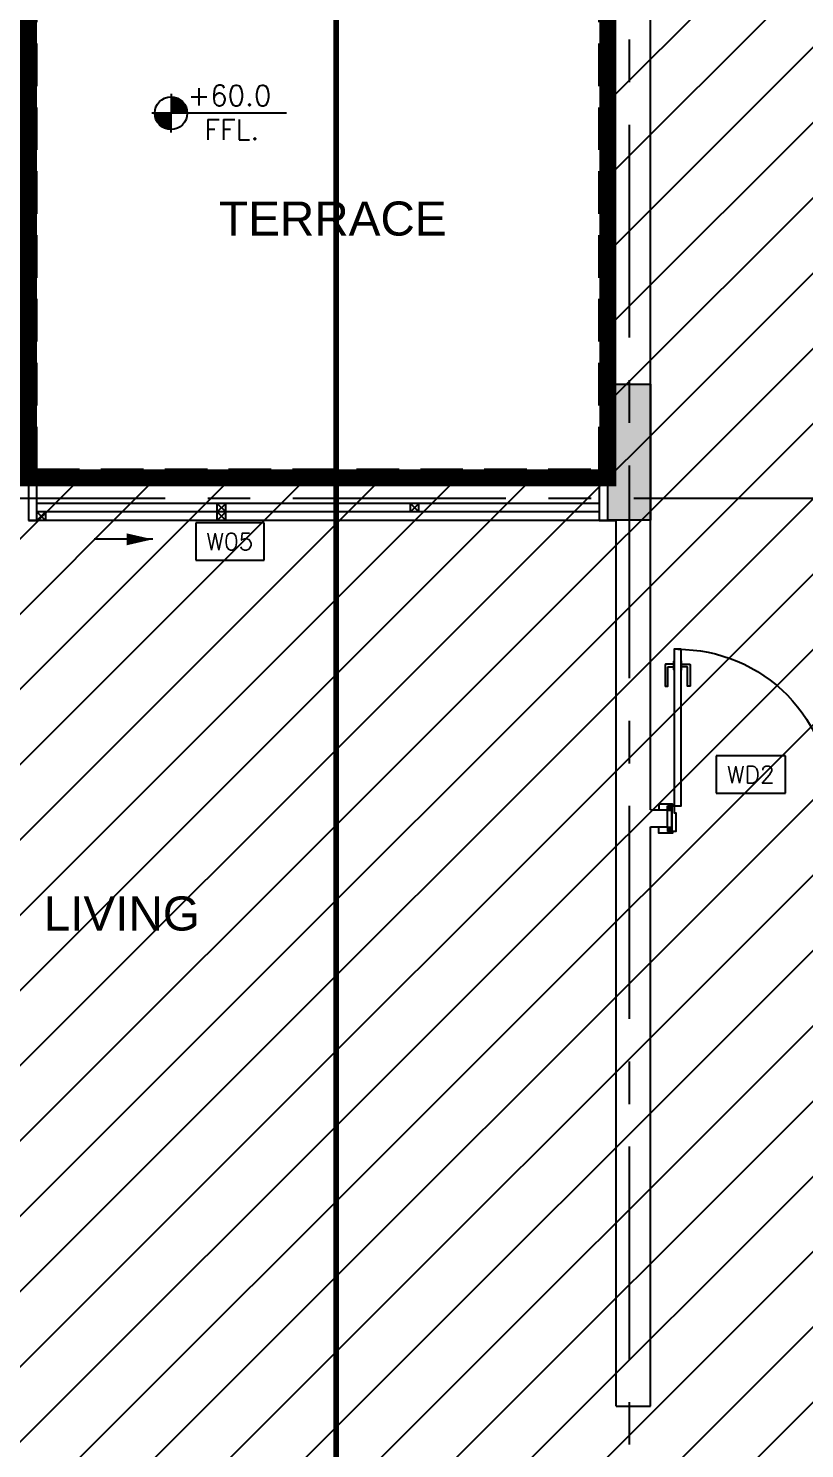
# Model space of a CAD drawing. Header units: centimetres. Extents: x -7408 to 35293, y -3951 to 3084.
# Drawn here: x -1325 to -870, y 1583 to 2417 of the extents above; entities that cross this region are included whole.
import ezdxf
from ezdxf.enums import TextEntityAlignment as Align

# ---------------------------------------------------------------- set-up
doc = ezdxf.new("R2010")
doc.units = ezdxf.units.CM
doc.header["$LTSCALE"] = 100
doc.header["$MEASUREMENT"] = 0
doc.header["$PDMODE"] = 35
doc.header["$PDSIZE"] = 2
for name, pattern in [('A0-01 FLOOR PLANS$0$HIDDEN', [0.375, 0.25, -0.125]), ('GRID$0$GRID$0$XREF GRID$0$GRIDS$0$CENTER', [2, 1.25, -0.25, 0.25, -0.25]), ('XREF CUTTING LINES$0$DASHDOT', [1, 0.5, -0.25, 0, -0.25])]:
    doc.linetypes.add(name, pattern=pattern)
for name, color, linetype in [('A0-01 FLOOR PLANS$0$ARROW INDICATOR', 4, 'Continuous'), ('A0-01 FLOOR PLANS$0$DOOR', 1, 'Continuous'), ('A0-01 FLOOR PLANS$0$HIDDEN -03', 8, 'A0-01 FLOOR PLANS$0$HIDDEN'), ('A0-01 FLOOR PLANS$0$LVL', 2, 'Continuous'), ('A0-01 FLOOR PLANS$0$TEXT', 3, 'Continuous'), ('A0-01 FLOOR PLANS$0$TEXT-SCHED', 3, 'Continuous'), ('A0-01 FLOOR PLANS$0$WALL-01', 7, 'Continuous'), ('A0-01 FLOOR PLANS$0$WINDOW', 1, 'Continuous'), ('DCCA-USABLE AREA', 10, 'Continuous'), ('GRID$0$XREF GRID', 11, 'GRID$0$GRID$0$XREF GRID$0$GRIDS$0$CENTER'), ('XREF CUTTING LINES$0$WALL SECT LINE', 6, 'XREF CUTTING LINES$0$DASHDOT'), ('XREF GF COL$0$COLUMN', 6, 'Continuous'), ('XREF GF COL$0$COLUMN HATCH', 201, 'Continuous')]:
    doc.layers.add(name, color=color, linetype=linetype)
doc.styles.add('A0-01 FLOOR PLANS$0$02-Ground$0$ATTRIBUTE', font='ROMANS.shx')
doc.styles.add('A0-01 FLOOR PLANS$0$A0-01 GROUND FLOOR PLAN - For Entry modification$0$ROMANS', font='romans')
doc.styles.add('A0-01 FLOOR PLANS$0$ART-PS-1', font='arial.ttf', dxfattribs={"height": 20})
doc.styles.add('A0-01 FLOOR PLANS$0$GRIDS$0$20', font='romans.shx')
doc.dimstyles.new('A0-01 FLOOR PLANS$0$A0-01 GROUND FLOOR PLAN - For Entry modification$0$text', dxfattribs={"dimtxt": 18, "dimasz": 10, "dimexe": 10, "dimexo": 10, "dimgap": -6, "dimtad": 1, "dimtih": 1, "dimtoh": 1, "dimdec": 0, "dimdsep": 46, "dimtxsty": 'A0-01 FLOOR PLANS$0$A0-01 GROUND FLOOR PLAN - For Entry modification$0$ROMANS', "dimblk1": 'A0-01 FLOOR PLANS$0$A0-01 GROUND FLOOR PLAN - For Entry modification$0$_ARCHTICK', "dimblk2": 'A0-01 FLOOR PLANS$0$A0-01 GROUND FLOOR PLAN - For Entry modification$0$_ARCHTICK', "dimsah": 1, "dimcen": 25, "dimdle": 10, "dimse1": 1, "dimse2": 1, "dimsd1": 1, "dimsd2": 1, "dimclrd": 1, "dimclre": 1, "dimclrt": 2, "dimadec": 0, "dimazin": 0, "dimtfac": 1, "dimtdec": 0, "dimtmove": 2, "dimatfit": 3, "dimldrblk": 'A0-01 FLOOR PLANS$0$A0-01 GROUND FLOOR PLAN - For Entry modification$0$_ARCHTICK', "dimfxl": 1, "dimtolj": 1, "dimtzin": 0, "dimarcsym": 0})

# ---------------------------------------------------------------- blocks, each defined once
blk = doc.blocks.new('A0-01 FLOOR PLANS$0$W01')
at = {"layer": 'A0-01 FLOOR PLANS$0$WINDOW'}
for p, q in [((-1210, 1985), (-1550, 1985)), ((-1215, 1970), (-1545, 1970)), ((-1439.17, 1960), (-1439.17, 1970)), ((-1434.17, 1970), (-1439.17, 1965)), ((-1439.17, 1970), (-1434.17, 1965)), ((-1434.17, 1960), (-1434.17, 1970)), ((-1325.83, 1965), (-1325.83, 1970)), ((-1320.83, 1970), (-1325.83, 1965)), ((-1325.83, 1970), (-1320.83, 1965)), ((-1320.83, 1965), (-1320.83, 1970)), ((-1210, 1960), (-1550, 1960)), ((-1439.17, 1965), (-1545, 1965)), ((-1540, 1965), (-1545, 1960)), ((-1545, 1965), (-1540, 1960)), ((-1540, 1965), (-1540, 1960)), ((-1434.17, 1965), (-1439.17, 1965)), ((-1434.17, 1965), (-1439.17, 1960)), ((-1439.17, 1965), (-1434.17, 1960)), ((-1325.83, 1965), (-1434.17, 1965)), ((-1320.83, 1965), (-1325.83, 1965)), ((-1215, 1965), (-1320.83, 1965))]:
    blk.add_line(p, q, dxfattribs=at)
for points in [[(-1550, 1960), (-1545, 1960), (-1545, 1985), (-1550, 1985)], [(-1215, 1960), (-1210, 1960), (-1210, 1985), (-1215, 1985)]]:
    blk.add_lwpolyline(points, close=True, dxfattribs=at)
blk = doc.blocks.new('XREF CUTTING LINES')
at = {"layer": 'XREF CUTTING LINES$0$WALL SECT LINE', "const_width": 3.32}
blk.add_lwpolyline([(-1068.92, 2787.39), (-1144.44, 2787.39), (-1144.44, 485.87)], dxfattribs=at)
blk = doc.blocks.new('XREF GF COL')
at = {"layer": 'XREF GF COL$0$COLUMN HATCH'}
blk.add_hatch(color=256, dxfattribs=at).paths.add_polyline_path([(-11269.7, 2208.07), (-11294.7, 2208.07), (-11294.7, 2128.07), (-11269.7, 2128.07)])
at = {"layer": 'XREF GF COL$0$COLUMN'}
blk.add_lwpolyline([(-11294.7, 2208.07), (-11269.7, 2208.07), (-11269.7, 2128.07), (-11294.7, 2128.07)], close=True, dxfattribs=at)
blk = doc.blocks.new('GRID')
at = {"layer": 'GRID$0$XREF GRID'}
for p, q in [((-972.5, 2960.33, 0), (-972.5, 522.76)), ((-1969.8, 2140.98), (-230.24, 2140.98))]:
    blk.add_line(p, q, dxfattribs=at)
blk = doc.blocks.new('*D572')
at = {"layer": 'A0-01 FLOOR PLANS$0$TEXT-SCHED', "color": 1, "lineweight": -2, "transparency": 16777216}
for p, q in [((-880.76, 1989.77), (-921.33, 1989.77)), ((-921.33, 1989.77), (-921.33, 1967.77)), ((-880.76, 1967.77), (-880.76, 1989.77)), ((-921.33, 1967.77), (-880.76, 1967.77))]:
    blk.add_line(p, q, dxfattribs=at)
at = {"layer": 'Defpoints', "color": 0, "transparency": 16777216}
blk.add_point((-901.05, 1978.77), dxfattribs=at)
blk.add_point((-901.05, 1978.77), dxfattribs=at)
blk.add_point((-901.05, 1978.77), dxfattribs=at)
at = {"layer": 'A0-01 FLOOR PLANS$0$TEXT-SCHED', "color": 2, "transparency": 16777216, "insert": (-901.05, 1978.77), "char_height": 8, "width": 47.1429, "attachment_point": 5, "style": 'A0-01 FLOOR PLANS$0$A0-01 GROUND FLOOR PLAN - For Entry modification$0$ROMANS'}
blk.add_mtext('\\A1;{\\H1.25x;WD2}', dxfattribs=at)
blk = doc.blocks.new('A0-01 FLOOR PLANS$0$A0-01 GROUND FLOOR PLAN - For Entry modification$0$_ARCHTICK')
at = {"color": 0, "linetype": 'ByBlock', "const_width": 0.15}
blk.add_lwpolyline([(-0.5, -0.5), (0.5, 0.5)], dxfattribs=at)
blk = doc.blocks.new('A0-01 FLOOR PLANS$0$02-Ground$0$A$C4F2068BA')
for p, q in [((0.4, 0.637), (0.4, 0.163)), ((1.816, 0.4), (0.163, 0.4))]:
    blk.add_line(p, q)
at = {"color": 8, "const_width": 0.2}
for points in [[(0.4, 0.5, -0.414214), (0.5, 0.4, -0.414214)], [(0.4, 0.3, -0.414214), (0.3, 0.4, -0.414214)]]:
    blk.add_lwpolyline(points, format="xyb", dxfattribs=at)
blk.add_circle((0.4, 0.4), 0.2)
blk = doc.blocks.new('A0-01 FLOOR PLANS$0$02-Ground$0$123')
at = {"ltscale": 0.1}
blk.add_blockref('A0-01 FLOOR PLANS$0$02-Ground$0$A$C4F2068BA', (-0.4, -0.4), dxfattribs=at)
blk = doc.blocks.new('A0-01 FLOOR PLANS$0$02-Ground$0$LEVEL- PLAN')
at = {"layer": 'A0-01 FLOOR PLANS$0$LVL', "ltscale": 0.1}
blk.add_blockref('A0-01 FLOOR PLANS$0$02-Ground$0$123', (0, 0), dxfattribs=at)
at = {"layer": 'A0-01 FLOOR PLANS$0$LVL', "ltscale": 0.1, "style": 'A0-01 FLOOR PLANS$0$02-Ground$0$ATTRIBUTE', "width": 0.8, "flags": 4}
blk.add_attdef('%%P0.00', (0.203, 0.093), '', height=0.25, dxfattribs=at)
blk.add_attdef('LVL', text='', height=0.25, dxfattribs=at).set_placement((0.745, -0.327), align=Align.CENTER)
blk = doc.blocks.new('A0-01 FLOOR PLANS$0$A$C1f89f3c6')
at = {"layer": 'A0-01 FLOOR PLANS$0$ARROW INDICATOR'}
blk.add_lwpolyline([(0, -17.19), (0, 17.19)], dxfattribs=at)
blk.add_lwpolyline([(0, -17.19), (0, 17.19)], dxfattribs=at)
blk.add_lwpolyline([(0, -1.94, 7, 0, 0), (0, -17.19, 0, 0, 0)], format="xyseb", dxfattribs=at)
blk = doc.blocks.new('*D689')
at = {"layer": 'A0-01 FLOOR PLANS$0$TEXT-SCHED', "color": 1, "lineweight": -2, "transparency": 16777216}
for p, q in [((-1186.74, 2126.58), (-1226.84, 2126.58)), ((-1226.84, 2126.58), (-1226.84, 2104.58)), ((-1186.74, 2104.58), (-1186.74, 2126.58)), ((-1226.84, 2104.58), (-1186.74, 2104.58))]:
    blk.add_line(p, q, dxfattribs=at)
at = {"layer": 'Defpoints', "color": 0, "transparency": 16777216}
blk.add_point((-1206.79, 2115.58), dxfattribs=at)
blk.add_point((-1206.79, 2115.58), dxfattribs=at)
blk.add_point((-1206.79, 2115.58), dxfattribs=at)
at = {"layer": 'A0-01 FLOOR PLANS$0$TEXT-SCHED', "color": 2, "transparency": 16777216, "insert": (-1206.79, 2115.58), "char_height": 8, "width": 47.1429, "attachment_point": 5, "style": 'A0-01 FLOOR PLANS$0$A0-01 GROUND FLOOR PLAN - For Entry modification$0$ROMANS'}
blk.add_mtext('\\A1;{\\H1.25x;W05}', dxfattribs=at)
blk = doc.blocks.new('A0-01 FLOOR PLANS$0$DOOR 25CM')
at = {"layer": 'A0-01 FLOOR PLANS$0$DOOR'}
blk.add_lwpolyline([(-4739.05, 1353.5), (-4735.05, 1353.5), (-4735.05, 1261.5), (-4739.05, 1261.5)], close=True, dxfattribs=at)
for points in [[(-4739.35, 1344.8), (-4743.85, 1344.8, 0.414214), (-4744.35, 1344.3), (-4744.35, 1332, 0.414214), (-4744.15, 1331.8), (-4742.95, 1331.8, 0.414214), (-4742.75, 1332), (-4742.75, 1343, -0.414214), (-4742.55, 1343.2), (-4739.35, 1343.2)], [(-4734.75, 1344.8), (-4730.26, 1344.8, -0.414214), (-4729.76, 1344.3), (-4729.76, 1332, -0.414214), (-4729.96, 1331.8), (-4731.16, 1331.8, -0.414214), (-4731.36, 1332), (-4731.36, 1343, 0.414214), (-4731.56, 1343.2), (-4734.75, 1343.2)]]:
    blk.add_lwpolyline(points, format="xyb", dxfattribs=at)
for points in [[(-4739.05, 1341.5), (-4739.35, 1341.5), (-4739.35, 1346.5), (-4739.05, 1346.5)], [(-4735.05, 1341.5), (-4734.75, 1341.5), (-4734.75, 1346.5), (-4735.05, 1346.5)]]:
    blk.add_lwpolyline(points, dxfattribs=at)
blk.add_arc((-4737.11, 1263.56), 89.94, 89.96037, 181.31279, dxfattribs=at)
blk = doc.blocks.new('A0-01 FLOOR PLANS$0$90-10')
at = {"layer": 'A0-01 FLOOR PLANS$0$DOOR', "linetype": 'Continuous'}
for p, q in [((9747.9, -4467.93), (9747.9, -4470.43)), ((9857.88, -4467.93), (9857.88, -4470.43)), ((9747.9, -4482.93), (9747.9, -4480.43)), ((9755.4, -4482.93), (9755.4, -4480.43)), ((9850.38, -4482.93), (9850.38, -4480.43)), ((9857.88, -4482.93), (9857.88, -4480.43))]:
    blk.add_line(p, q, dxfattribs=at)
at = {"layer": 'A0-01 FLOOR PLANS$0$DOOR'}
for p, q in [((9752.9, -4470.43), (9752.9, -4467.93)), ((9752.9, -4467.93), (9755.4, -4467.93)), ((9755.4, -4467.93), (9752.9, -4470.43)), ((9755.4, -4470.43), (9752.9, -4467.93)), ((9852.88, -4467.93), (9850.38, -4467.93)), ((9850.38, -4467.93), (9852.88, -4470.43)), ((9850.38, -4470.43), (9852.88, -4467.93)), ((9852.88, -4470.43), (9852.88, -4467.93)), ((9752.9, -4470.43), (9755.4, -4470.43)), ((9852.88, -4470.43), (9850.38, -4470.43)), ((9752.9, -4480.43), (9752.9, -4482.93)), ((9755.4, -4482.93), (9752.9, -4480.43)), ((9755.4, -4480.43), (9752.9, -4482.93)), ((9752.9, -4480.43), (9755.4, -4480.43)), ((9752.9, -4482.93), (9755.4, -4482.93)), ((9850.38, -4482.93), (9852.88, -4480.43)), ((9850.38, -4480.43), (9852.88, -4482.93)), ((9852.88, -4480.43), (9850.38, -4480.43)), ((9852.88, -4482.93), (9850.38, -4482.93)), ((9852.88, -4480.43), (9852.88, -4482.93))]:
    blk.add_line(p, q, dxfattribs=at)
for points in [[(9755.9, -4467.93), (9755.9, -4466.93), (9747.9, -4466.93), (9747.9, -4467.93)], [(9755.4, -4467.93), (9755.4, -4482.93)], [(9755.4, -4467.93), (9756.9, -4467.93), (9756.9, -4471.93), (9757.9, -4471.93), (9757.9, -4482.93), (9755.4, -4482.93), (9755.4, -4467.93)], [(9850.38, -4467.93), (9848.88, -4467.93), (9848.88, -4471.93), (9847.88, -4471.93), (9847.88, -4482.93), (9850.38, -4482.93), (9850.38, -4467.93)], [(9849.88, -4467.93), (9849.88, -4466.93), (9857.88, -4466.93), (9857.88, -4467.93)], [(9850.38, -4467.93), (9850.38, -4482.93)], [(9755.9, -4482.93), (9755.9, -4483.93), (9747.9, -4483.93), (9747.9, -4482.93)], [(9849.88, -4482.93), (9849.88, -4483.93), (9857.88, -4483.93), (9857.88, -4482.93)]]:
    blk.add_lwpolyline(points, dxfattribs=at)
at = {"layer": 'A0-01 FLOOR PLANS$0$DOOR', "linetype": 'Continuous', "xscale": -1}
blk.add_blockref('A0-01 FLOOR PLANS$0$DOOR 25CM', (5021.85, -5729.43), dxfattribs=at)
blk = doc.blocks.new('A0-01 FLOOR PLANS')
at = {"layer": 'A0-01 FLOOR PLANS$0$HIDDEN -03'}
for p, q in [((-1320, 2158), (-1320, 2713)), ((-990, 2158), (-990, 2648)), ((-1320, 2158), (-990, 2158))]:
    blk.add_line(p, q, dxfattribs=at)
at = {"layer": 'A0-01 FLOOR PLANS$0$WALL-01'}
for p, q in [((-985, 2128), (-985, 2643)), ((-960, 1958), (-960, 2618)), ((-985, 2128), (-980, 2128)), ((-980, 1608), (-980, 2128)), ((-960, 1958), (-950, 1958)), ((-950, 1948), (-950, 1958)), ((-960, 1948), (-950, 1948)), ((-960, 1608), (-960, 1948)), ((-980, 1608), (-960, 1608))]:
    blk.add_line(p, q, dxfattribs=at)
at = {"layer": 'A0-01 FLOOR PLANS$0$DOOR'}
blk.add_blockref('A0-01 FLOOR PLANS$0$90-10', (-10702.9, 6428.27), dxfattribs=at)
at = {"layer": 'A0-01 FLOOR PLANS$0$LVL'}
ref = blk.add_blockref('A0-01 FLOOR PLANS$0$02-Ground$0$LEVEL- PLAN', (-1241.33, 2367.1), dxfattribs=dict(at, xscale=47.80922768457422, yscale=47.80922768457422, zscale=47.80922768457422, rotation=359.9470003599919))
ref.add_attrib('%%P0.00', '+60.0', (-1231.63, 2371.52), dxfattribs={"layer": '0', "ltscale": 0.1, "height": 11.952, "rotation": 359.947, "style": 'A0-01 FLOOR PLANS$0$GRIDS$0$20'})
ref.add_attrib('LVL', 'FFL.', dxfattribs={"layer": '0', "ltscale": 0.1, "height": 11.952, "rotation": 359.947, "style": 'A0-01 FLOOR PLANS$0$GRIDS$0$20'}).set_placement((-1205.72, 2351.42), align=Align.CENTER)
at = {"layer": 'A0-01 FLOOR PLANS$0$WALL-01'}
blk.add_blockref('GRID', (0, 0), dxfattribs=at)
at = {"layer": 'A0-01 FLOOR PLANS$0$WALL-01', "color": 3, "xscale": -1.000000000000005, "rotation": 90}
blk.add_blockref('A0-01 FLOOR PLANS$0$A$C1f89f3c6', (-1269.27, 2116.89), dxfattribs=at)
at = {"layer": 'A0-01 FLOOR PLANS$0$WINDOW'}
for name, p in [('XREF CUTTING LINES', (0, 0)), ('XREF GF COL', (10309.7, 0)), ('A0-01 FLOOR PLANS$0$W01', (225, 168))]:
    blk.add_blockref(name, p, dxfattribs=at)
at = {"layer": 'A0-01 FLOOR PLANS$0$TEXT', "style": 'A0-01 FLOOR PLANS$0$ART-PS-1'}
for s, p in [('TERRACE', (-1213.11, 2295.23)), ('LIVING', (-1315.98, 1887.18))]:
    blk.add_text(s, height=20, dxfattribs=at).set_placement(p)
at = {"layer": 'A0-01 FLOOR PLANS$0$TEXT-SCHED'}
dim = blk.add_linear_dim(base=(-1206.79, 2115.58), p1=(-1206.79, 2115.58), p2=(-1206.79, 2115.58), text='{\\H1.25x;W05}', dimstyle='A0-01 FLOOR PLANS$0$A0-01 GROUND FLOOR PLAN - For Entry modification$0$text', override={"dimtxt": 8, "dimgap": -6, "dimclrt": 2}, dxfattribs=at)
dim.commit()
dim.dimension.update_dxf_attribs({"geometry": '*D689', "text_midpoint": (-1206.79, 2115.58), "dimtype": 160})
dim = blk.add_linear_dim(base=(-901.05, 1978.77), p1=(-901.05, 1978.77), p2=(-901.05, 1978.77), angle=180, text='{\\H1.25x;WD2}', dimstyle='A0-01 FLOOR PLANS$0$A0-01 GROUND FLOOR PLAN - For Entry modification$0$text', override={"dimtxt": 8, "dimgap": -6, "dimclrt": 2}, dxfattribs=at)
dim.commit()
dim.dimension.update_dxf_attribs({"geometry": '*D572', "text_midpoint": (-901.05, 1978.77), "dimtype": 160})

msp = doc.modelspace()

# ---------------------------------------------------------------- hatches: boundary and pattern name
at = {"true_color": 0x7aafdf}
h = msp.add_hatch(dxfattribs=at)
h.set_pattern_fill('ANSI31', color=143, scale=250)
h.paths.add_polyline_path([(-405, 2643), (-405, 763), (-685, 763), (-985, 763), (-985, 803), (-1780, 803), (-1780, 2708), (-1325, 2708), (-1325, 2153), (-985, 2153), (-985, 2643)])

# ---------------------------------------------------------------- linework, layer by layer
at = {"color": 6, "const_width": 10}
msp.add_lwpolyline([(-405, 2643), (-405, 763), (-685, 763), (-685, 763), (-985, 763), (-985, 803), (-1780, 803), (-1780, 2708), (-1325, 2708), (-1325, 2153), (-985, 2153), (-985, 2643)], close=True, dxfattribs=at)

# ---------------------------------------------------------------- block references
at = {"layer": 'DCCA-USABLE AREA'}
msp.add_blockref('A0-01 FLOOR PLANS', (0, 0), dxfattribs=at)

doc.saveas('drawing.dxf')
